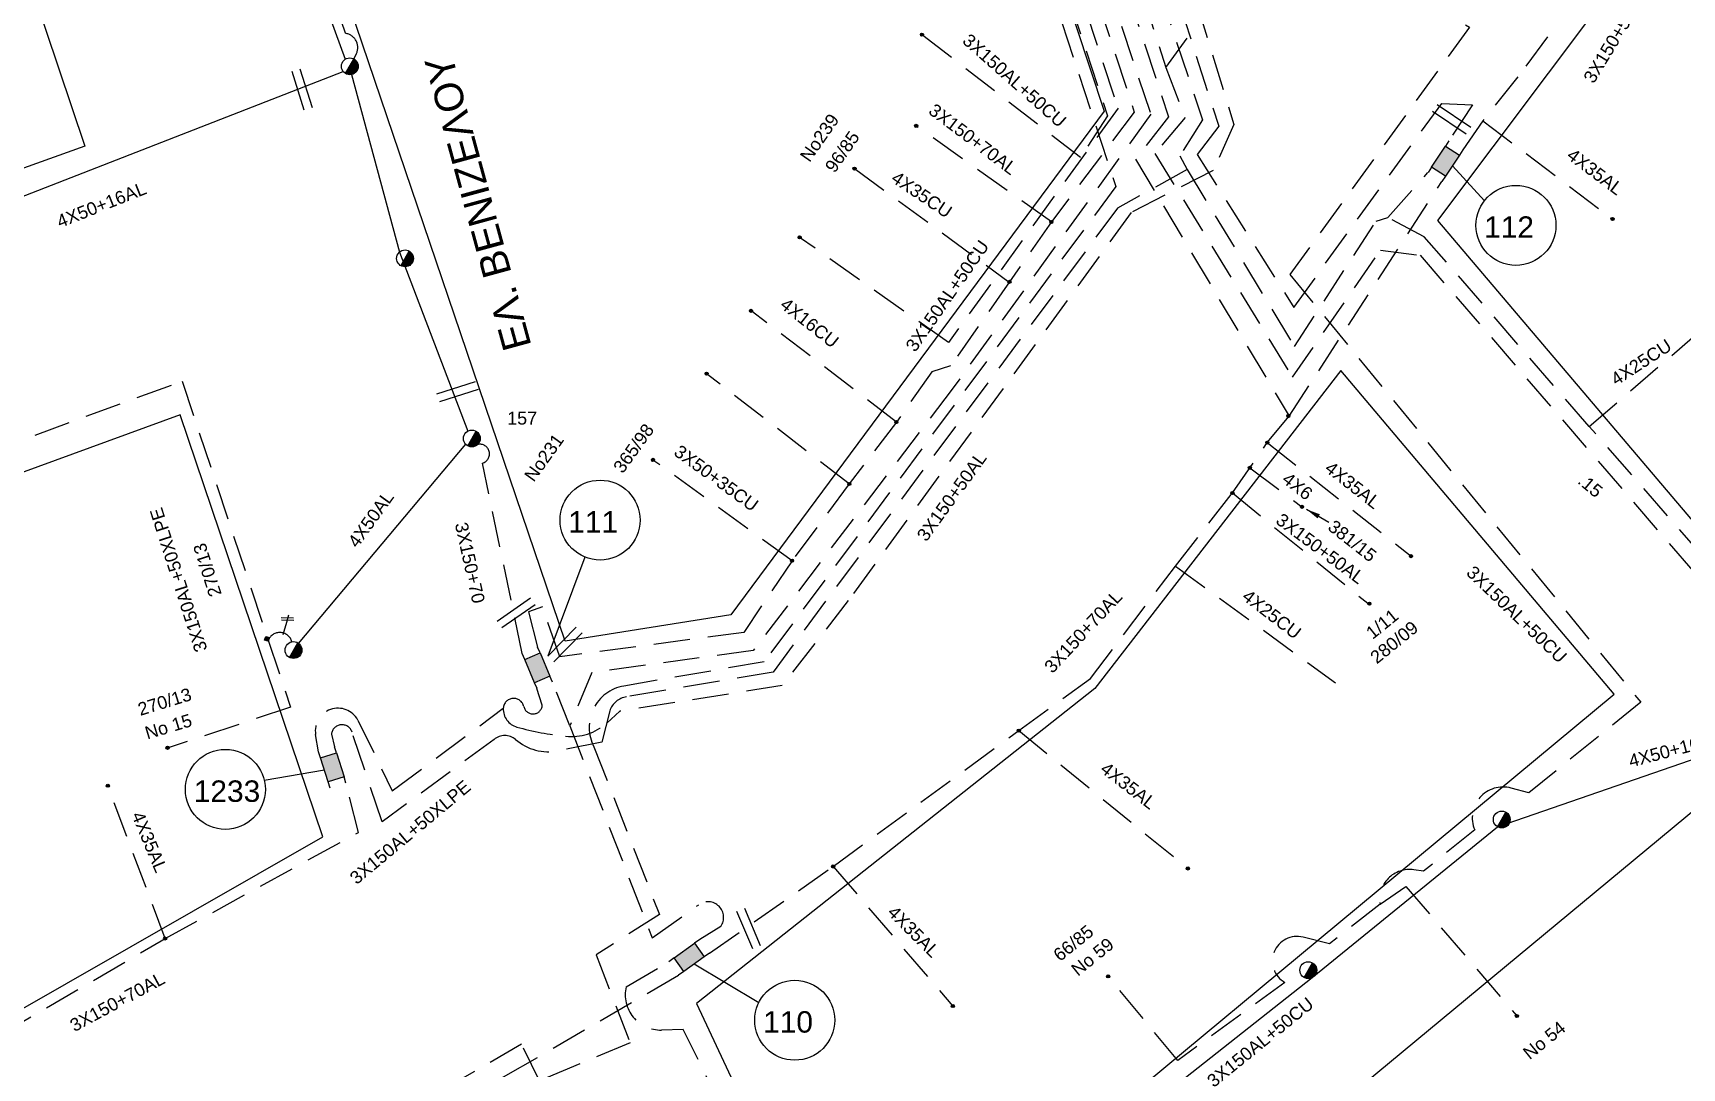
# Model space of a CAD drawing. Header units: millimetres. Extents: x 1080 to 2112, y 851 to 1323.
# Drawn here: x 1591.6 to 1707, y 959.4 to 1031.9 of the extents above; entities that cross this region are included whole.
import ezdxf
from ezdxf.enums import TextEntityAlignment as Align

# ---------------------------------------------------------------- set-up
doc = ezdxf.new("R2010")
doc.units = ezdxf.units.MM
doc.linetypes.add('DASHED', pattern=[19.05, 12.7, -6.35])
for name, color, linetype in [('Link Box 4 Διευθύνσεων', 7, 'Continuous'), ('Άγνωστα', 7, 'DASHED'), ('Γυμνά εναέρια ΧΤ (3Φ)   3x50+35CU', 7, 'Continuous'), ('Γυμνά εναέρια ΧΤ (3Φ)   4x16CU', 7, 'Continuous'), ('Γυμνά εναέρια ΧΤ (3Φ)   4x35AL', 7, 'Continuous'), ('Γυμνά εναέρια ΧΤ (3Φ)   4x35CU', 7, 'Continuous'), ('Γυμνά εναέρια ΧΤ (3Φ)   4x50AL', 7, 'Continuous'), ('Γυμνά εναέρια ΧΤ και ΦΟΠ (3Φ)   4x50+16AL', 7, 'Continuous'), ('Επιγραφές - Σχήματα', 7, 'Continuous'), ('Καλώδια ΧΤ   3x150+50AL', 7, 'DASHED'), ('Καλώδια ΧΤ   3x150+70AL', 7, 'DASHED'), ('Καλώδια ΧΤ   3x150AL+50CU', 7, 'DASHED'), ('Καλώδια ΧΤ   3x150AL+50XLPE', 7, 'DASHED'), ('Καλώδια ΧΤ   4x25CU', 7, 'DASHED'), ('Στύλος ΦΜ', 7, 'Continuous'), ('Στύλος ΦΜ @ 1', 7, 'Continuous'), ('Συνδέσεις', 7, 'Continuous'), ('Τομή', 7, 'Continuous'), ('Υπόβαθρο ΔΕΗ', 7, 'Continuous'), ('Υπόγεια Καλώδια Δικτύου ΧΤ   .10', 7, 'DASHED'), ('Υπόγεια Καλώδια Δικτύου ΧΤ   .15', 7, 'DASHED'), ('Υπόγεια καλώδια Παροχών ΧΤ   4x6', 7, 'DASHED')]:
    doc.layers.add(name, color=color, linetype=linetype)
doc.styles.add('ar', font='arial.ttf')
doc.styles.get("Standard").update_dxf_attribs({"font": 'arial.ttf'})
doc.linetypes.add('SYN_LINE', pattern='A,0.5,-0.0001,["/\\/\\/\\/",Standard,S=0.1,R=0,X=0,Y=-0.05],-0.25', length=0.7501)
doc.dimstyles.new('ISO-25', dxfattribs={"dimtxt": 2.5, "dimasz": 2.5, "dimexe": 1.25, "dimexo": 0.625, "dimtad": 1, "dimtxsty": 'Standard', "dimcen": 2.5, "dimadec": 0, "dimazin": 0, "dimtfac": 1, "dimtmove": 0, "dimatfit": 3, "dimfxl": 1, "dimarcsym": 0})

# ---------------------------------------------------------------- blocks, each defined once
blk = doc.blocks.new('ΥΠΑΡΧΩΝ ΤΣΙΜΕΝΤΕΝΙΟΣ ΣΤΥΛΟΣ')
at = {"layer": 'Στύλος ΦΜ'}
blk.add_hatch(color=7, dxfattribs=at).paths.add_polyline_path([(-1.29, -2.28, 0.574793), (2.62, 0, 0.268822), (1.3, 2.27)])
at = {"layer": 'Στύλος ΦΜ', "color": 7}
blk.add_line((-1.29, -2.28), (1.3, 2.27), dxfattribs=at)
blk.add_circle((0, 0), 2.62, dxfattribs=at)
at = {"layer": 'Στύλος ΦΜ', "flags": 4}
for tag, p in [('ΑΡΙΘΜΟΣ', (-4.68, 8.05)), ('ΤΥΠΟΣ', (-4.91, 3.03))]:
    blk.add_attdef(tag, p, '', height=4, dxfattribs=at)
blk = doc.blocks.new('LINK BOX 4 ΑΝΑΧΩΡΗΣΕΩΝ')
at = {"layer": 'Link Box 4 Διευθύνσεων', "ltscale": 40}
blk.add_hatch(color=256, dxfattribs=at).paths.add_polyline_path([(-3.54, 0), (-3.54, -4.67), (3.54, -4.67), (3.54, 0)])
for p, q in [((-3.54, 0), (-5.33, 0)), ((5.33, 0), (3.54, 0)), ((-3.54, -4.67), (-5.33, -4.67)), ((5.33, -4.67), (3.54, -4.67))]:
    blk.add_line(p, q, dxfattribs=at)
blk.add_lwpolyline([(-3.54, -4.67), (-3.54, 0), (3.54, 0), (3.54, -4.67)], close=True, dxfattribs=at)
blk = doc.blocks.new('ΤΟΜΗ')
at = {"layer": 'Τομή', "ltscale": 40}
for p, q in [((-5.68, 0), (5.68, 0)), ((5.68, -2.33), (-5.68, -2.33))]:
    blk.add_line(p, q, dxfattribs=at)
blk = doc.blocks.new('_ΣΥΝΔΕΣΗ')
at = {"layer": 'Συνδέσεις', "linetype": 'SYN_LINE', "ltscale": 40}
blk.add_hatch(color=256, dxfattribs=at).paths.add_polyline_path([(0.5, -0.01, 1), (-0.5, -0.01, 1)])
at = {"layer": 'Συνδέσεις'}
blk.add_circle((0, -0.01), 0.5, dxfattribs=at)
blk = doc.blocks.new('TSONTA XT1')
at = {"ltscale": 40}
h = blk.add_hatch(color=256, dxfattribs=at)
h.dxf.hatch_style = 1
h.paths.add_polyline_path([(595.96, 2487.66), (597.07, 2488.77), (595.96, 2489.87), (594.85, 2488.77)])
blk.add_lwpolyline([(594.85, 2488.77), (595.96, 2489.87), (597.07, 2488.77), (595.96, 2487.66)], close=True, dxfattribs=at)
blk = doc.blocks.new('τομή_')
at = {"layer": 'Επιγραφές - Σχήματα'}
for p, q in [((-1.29, -0.22), (0.13, 0.75)), ((-1.08, -0.46), (0.34, 0.51)), ((-0.66, 0.62), (-0.29, -0.37))]:
    blk.add_line(p, q, dxfattribs=at)

msp = doc.modelspace()

# ---------------------------------------------------------------- linework, layer by layer
at = {"layer": 'Άγνωστα', "color": 1, "ltscale": 0.2}
msp.add_lwpolyline([(1668.81, 1082.68), (1657.04, 1077.99), (1663.76, 1058.25), (1671.85, 1033.87), (1674.59, 1025.33), (1673.08, 1023.34), (1679.84, 1012.64), (1690.21, 1026.92), (1692.35, 1026.83), (1690.71, 1024.31)], dxfattribs=at)
at = {"layer": 'Άγνωστα', "color": 27, "ltscale": 0.2}
msp.add_lwpolyline([(1648.72, 1000.27), (1638.72, 1007.99)], dxfattribs=at)
at = {"layer": 'Άγνωστα', "color": 85, "ltscale": 0.2}
msp.add_lwpolyline([(1629.15, 983.34), (1634.92, 968.49), (1638.19, 970.81, -0.844957), (1639.72, 969.29), (1638.26, 968.36)], format="xyb", dxfattribs=at)
at = {"layer": 'Άγνωστα', "color": 62, "linetype": 'DASHED', "ltscale": 0.2}
msp.add_lwpolyline([(1685.89, 970.84), (1687.7, 972.09), (1695.47, 963.02)], dxfattribs=at)
at = {"layer": 'Άγνωστα', "color": 85, "linetype": 'DASHED', "ltscale": 0.2}
msp.add_lwpolyline([(1601.34, 945.9), (1609.64, 949.86), (1622.92, 957.85), (1624.68, 958.84), (1636.76, 965.87)], dxfattribs=at)
at = {"layer": 'Γυμνά εναέρια ΧΤ (3Φ)   3x50+35CU', "color": 27, "linetype": 'DASHED', "ltscale": 0.2}
msp.add_lwpolyline([(1644.71, 994.9), (1634.97, 1001.95)], dxfattribs=at)
at = {"layer": 'Γυμνά εναέρια ΧΤ (3Φ)   4x16CU', "color": 27, "linetype": 'DASHED', "ltscale": 0.2}
msp.add_lwpolyline([(1652.02, 1004.61), (1641.84, 1012.4)], dxfattribs=at)
at = {"layer": 'Γυμνά εναέρια ΧΤ (3Φ)   4x35AL', "color": 1, "linetype": 'DASHED', "ltscale": 0.2}
msp.add_lwpolyline([(1693.08, 1025.7), (1702.17, 1018.83)], dxfattribs=at)
at = {"layer": 'Γυμνά εναέρια ΧΤ (3Φ)   4x35AL', "color": 30, "linetype": 'DASHED', "ltscale": 0.2}
for points in [[(1677.99, 1003.17), (1688.06, 995.22)], [(1660.59, 983), (1672.43, 973.35)], [(1647.59, 973.49), (1655.97, 963.71)]]:
    msp.add_lwpolyline(points, dxfattribs=at)
at = {"layer": 'Γυμνά εναέρια ΧΤ (3Φ)   4x35AL', "color": 85, "linetype": 'DASHED', "ltscale": 0.2}
msp.add_lwpolyline([(1600.81, 968.44), (1596.8, 979.13)], dxfattribs=at)
at = {"layer": 'Γυμνά εναέρια ΧΤ (3Φ)   4x35CU', "color": 27, "linetype": 'DASHED', "ltscale": 0.2}
msp.add_lwpolyline([(1649.09, 1022.36), (1659.92, 1014.41)], dxfattribs=at)
at = {"layer": 'Γυμνά εναέρια ΧΤ (3Φ)   4x50AL', "color": 1, "linetype": 'Continuous', "ltscale": 0.2}
msp.add_lwpolyline([(1610.15, 989.11), (1621.87, 1003.05)], dxfattribs=at)
at = {"layer": 'Γυμνά εναέρια ΧΤ και ΦΟΠ (3Φ)   4x50+16AL', "color": 27, "linetype": 'Continuous', "ltscale": 0.2}
msp.add_lwpolyline([(1590.82, 1094.29), (1603.38, 1057.47), (1613.42, 1030.02)], dxfattribs=at)
at = {"layer": 'Γυμνά εναέρια ΧΤ και ΦΟΠ (3Φ)   4x50+16AL', "color": 154, "linetype": 'Continuous', "ltscale": 0.2}
msp.add_lwpolyline([(1514.97, 993.73), (1532.47, 999.88), (1555.53, 1008.01), (1580.12, 1016.24), (1613.28, 1029.16)], dxfattribs=at)
at = {"layer": 'Γυμνά εναέρια ΧΤ και ΦΟΠ (3Φ)   4x50+16AL', "color": 85, "linetype": 'Continuous', "ltscale": 0.2}
msp.add_lwpolyline([(1613.87, 1028.95), (1617.22, 1016.51), (1622.01, 1003.97)], dxfattribs=at)
at = {"layer": 'Γυμνά εναέρια ΧΤ και ΦΟΠ (3Φ)   4x50+16AL', "color": 173, "linetype": 'Continuous', "ltscale": 0.2}
msp.add_lwpolyline([(1667.83, 955.21), (1681.14, 965.7), (1694.12, 976.26), (1717.21, 984.24)], dxfattribs=at)
at = {"layer": 'Επιγραφές - Σχήματα', "ltscale": 0.2}
for points in [[(1693.2, 1020.11), (1690.95, 1022.56)], [(1630.2, 995.15), (1627.61, 988.21)], [(1607.75, 979.53), (1611.96, 980.25)], [(1642.38, 963.93), (1637.85, 966.64)]]:
    msp.add_lwpolyline(points, dxfattribs=at)
for centre in [(1695.4, 1018.38), (1631.27, 997.74), (1605.03, 978.88), (1644.9, 962.72)]:
    msp.add_circle(centre, 2.8, dxfattribs=at)
at = {"layer": 'Καλώδια ΧΤ   3x150+50AL', "color": 5, "linetype": 'DASHED', "ltscale": 0.2}
msp.add_lwpolyline([(1672.95, 1071.29), (1652.87, 1065.15), (1667.39, 1021.11), (1642.77, 987.82), (1632.93, 986.12, 0.509216), (1630.84, 981.87), (1635.42, 970.13), (1631, 967.29), (1633.37, 961.13), (1627.02, 958.48), (1625.77, 961.03), (1614.3, 954.46), (1622.57, 935.45)], format="xyb", dxfattribs=at)
at = {"layer": 'Καλώδια ΧΤ   3x150+50AL', "color": 1, "linetype": 'DASHED', "ltscale": 0.2}
msp.add_lwpolyline([(1718.07, 1058.67), (1715.85, 1055.69), (1711.84, 1050.2), (1707.23, 1044.36), (1704.45, 1040.74), (1695.54, 1028.78), (1693.08, 1025.7), (1691.68, 1023.67)], dxfattribs=at)
at = {"layer": 'Καλώδια ΧΤ   3x150+50AL', "color": 6, "linetype": 'DASHED', "ltscale": 0.2}
msp.add_lwpolyline([(1730.22, 995.22), (1728.69, 997.05), (1716.07, 986.58), (1700.54, 1004.3), (1688.98, 1017.59), (1686.44, 1018.93), (1689.24, 1022.09)], dxfattribs=at)
at = {"layer": 'Καλώδια ΧΤ   3x150+50AL', "color": 30, "linetype": 'DASHED', "ltscale": 0.2}
msp.add_lwpolyline([(1675.55, 999.64), (1685.03, 991.92)], dxfattribs=at)
at = {"layer": 'Καλώδια ΧΤ   3x150+50AL', "color": 1, "ltscale": 0.2}
msp.add_lwpolyline([(1611.56, 981.52), (1611.35, 982.72, -0.848196), (1614.3, 983.74), (1616.72, 978.79), (1624.49, 984.56)], format="xyb", dxfattribs=at)
at = {"layer": 'Καλώδια ΧΤ   3x150+70AL', "color": 85, "ltscale": 0.2}
msp.add_lwpolyline([(1614.03, 1030.03), (1614.21, 1030.41, 0.499915), (1613.44, 1031.83), (1610.63, 1040.08), (1609.76, 1042.72), (1622.43, 1046.91)], format="xyb", dxfattribs=at)
at = {"layer": 'Καλώδια ΧΤ   3x150+70AL', "color": 27, "ltscale": 0.2}
msp.add_lwpolyline([(1662.87, 1018.62), (1653.4, 1025.35)], dxfattribs=at)
at = {"layer": 'Καλώδια ΧΤ   3x150+70AL', "color": 30, "linetype": 'DASHED', "ltscale": 0.2}
msp.add_lwpolyline([(1638.93, 967.41), (1647.59, 973.49), (1660.59, 983), (1665.61, 986.66), (1671.57, 994.52), (1675.55, 999.64), (1677.99, 1003.17), (1679.52, 1005.01), (1690.22, 1021.45)], dxfattribs=at)
at = {"layer": 'Καλώδια ΧΤ   3x150+70AL', "color": 1, "ltscale": 0.2}
msp.add_lwpolyline([(1625.82, 988.4), (1623.03, 1001.73, 0.964746), (1622.71, 1003.04)], format="xyb", dxfattribs=at)
at = {"layer": 'Καλώδια ΧΤ   3x150+70AL', "color": 85, "ltscale": 0.2}
msp.add_lwpolyline([(1568.65, 949.1), (1572.33, 951.88), (1579.24, 956.01), (1589.2, 961.67), (1600.81, 968.44), (1614.35, 975.87), (1613.48, 979.33)], dxfattribs=at)
at = {"layer": 'Καλώδια ΧΤ   3x150AL+50CU', "color": 27, "ltscale": 0.2}
msp.add_lwpolyline([(1668.02, 1085.51), (1650.8, 1079.92), (1663.77, 1041.26), (1668.67, 1026.32), (1662.87, 1018.62), (1659.94, 1014.43), (1655.81, 1008.54), (1654.49, 1008.12), (1652.02, 1004.61), (1648.72, 1000.27), (1644.71, 994.9), (1641.33, 989.88), (1628.45, 988.16), (1627.23, 991.67), (1626.26, 991.31), (1626.89, 988.85)], dxfattribs=at)
at = {"layer": 'Καλώδια ΧΤ   3x150AL+50CU', "color": 2, "ltscale": 0.2}
msp.add_lwpolyline([(1667.7, 1086.02), (1649.66, 1080.41), (1667.54, 1026.59), (1655.66, 1010.18), (1645.24, 1017.54)], dxfattribs=at)
at = {"layer": 'Καλώδια ΧΤ   3x150AL+50CU', "color": 85, "ltscale": 0.2}
msp.add_lwpolyline([(1668.06, 1084.92), (1652.12, 1079.33), (1669.83, 1026.16), (1655.93, 1006.9), (1641.99, 988.61), (1630.69, 987.06), (1629.15, 983.34), (1627.93, 986.4)], dxfattribs=at)
at = {"layer": 'Καλώδια ΧΤ   3x150AL+50CU', "color": 30, "ltscale": 0.2}
msp.add_lwpolyline([(1668.26, 1084.33), (1653.42, 1079.01), (1665.83, 1041.96), (1671.07, 1025.99), (1668.77, 1023.01), (1679.52, 1005.01)], dxfattribs=at)
at = {"layer": 'Καλώδια ΧΤ   3x150AL+50CU', "color": 173, "ltscale": 0.2}
for points in [[(1668.45, 1083.77), (1654.6, 1078.6), (1666.93, 1041.79), (1670.89, 1029.43), (1685.28, 1049.17), (1685.98, 1048.7), (1684.35, 1045.65)], [(1672.57, 1072.43), (1653.39, 1066.78), (1666.81, 1026.05), (1664.91, 1023.13), (1653.8, 1031.74)]]:
    msp.add_lwpolyline(points, dxfattribs=at)
at = {"layer": 'Καλώδια ΧΤ   3x150AL+50CU', "color": 6, "ltscale": 0.2}
msp.add_lwpolyline([(1668.64, 1083.19), (1655.86, 1078.16), (1673.46, 1025.78), (1671.87, 1023.25), (1672.38, 1022.3), (1679.89, 1009.89), (1685.61, 1018.68), (1686.44, 1018.93)], dxfattribs=at)
at = {"layer": 'Καλώδια ΧΤ   3x150AL+50CU', "color": 62, "linetype": 'DASHED', "ltscale": 0.2}
msp.add_lwpolyline([(1673.15, 1070.7), (1664.34, 1067.82), (1670.42, 1050.13), (1670.57, 1048.5, 0.088717), (1671.36, 1045.64, 0.349005), (1672.76, 1044.96), (1692.16, 1032.25), (1679.58, 1014.95), (1704.14, 984.99), (1696.3, 978.64), (1695.07, 978.97, 0.629446), (1692.52, 976.05), (1688.93, 973.15), (1688.26, 973.25, 0.508424), (1685.89, 970.84), (1682.34, 968.07), (1680.5, 968.53, 0.876223), (1679.23, 965.36), (1671.72, 959.9), (1666.85, 965.79)], format="xyb", dxfattribs=at)
at = {"layer": 'Καλώδια ΧΤ   3x150AL+50XLPE', "color": 1, "ltscale": 0.2}
msp.add_lwpolyline([(1671.85, 1033.87), (1673.04, 1033.97), (1675.65, 1025.45), (1674.21, 1022.23), (1668.47, 1019.28), (1648.65, 992.11), (1644.02, 986.15), (1632.66, 984.36), (1631.73, 983.53, -0.211076), (1628.85, 982.6, -0.041286), (1625.45, 983.25, -0.349221), (1624.49, 984.56, -0.881517), (1625.93, 984.68, 0.873379), (1627.22, 984.78), (1626.85, 985.94)], format="xyb", dxfattribs=at)
at = {"layer": 'Καλώδια ΧΤ   3x150AL+50XLPE', "color": 133, "linetype": 'DASHED', "ltscale": 0.2}
msp.add_lwpolyline([(1554.53, 1031.23), (1551.52, 1030.35), (1558.37, 1007.09), (1558.94, 1007.28), (1563.09, 993.21), (1602, 1007.47), (1609.59, 984.64), (1601.09, 981.81)], dxfattribs=at)
at = {"layer": 'Καλώδια ΧΤ   3x150AL+50XLPE', "color": 6, "ltscale": 0.2}
msp.add_lwpolyline([(1672.38, 1022.3), (1667.51, 1019.59), (1643.38, 987.1), (1633.12, 985.37, 0.271338), (1631.94, 984.38), (1631.4, 982.19), (1628.34, 981.58, -0.231463), (1625.34, 982.38, 0.373334), (1623.85, 982.38), (1616, 976.61), (1613.9, 982.9, 0.801193), (1612.45, 982.75), (1612.67, 981.87)], format="xyb", dxfattribs=at)
at = {"layer": 'Καλώδια ΧΤ   3x150AL+50XLPE', "color": 133, "linetype": 'DASHED', "ltscale": 0.2}
msp.add_arc((1608.84, 988.98), 0.886, 15.9841, 151.184, dxfattribs=at)
at = {"layer": 'Καλώδια ΧΤ   4x25CU', "color": 6, "linetype": 'DASHED', "ltscale": 0.2}
msp.add_lwpolyline([(1700.54, 1004.3), (1707.76, 1010.53)], dxfattribs=at)
at = {"layer": 'Καλώδια ΧΤ   4x25CU', "color": 30, "linetype": 'DASHED', "ltscale": 0.2}
msp.add_lwpolyline([(1671.57, 994.52), (1682.76, 986.34)], dxfattribs=at)
at = {"layer": 'Υπόβαθρο ΔΕΗ'}
for points in [[(1644.97, 1091.69), (1666.56, 1026.37), (1640.43, 991.11), (1628.83, 989.26), (1612.04, 1038.72), (1599.12, 1076.37)], [(1579.61, 1070.19), (1595.18, 1023.93), (1558.34, 1010.71), (1544.11, 1058.51)], [(1648.7, 941.06), (1702.29, 985.55), (1683.14, 1008.22), (1665.91, 985.95), (1638.01, 963.9)], [(1601.87, 1005.12), (1521.85, 975.89), (1535.18, 937.07), (1539.87, 934.39), (1611.86, 975.56)], [(1662.14, 914.16), (1736.86, 944.61), (1709.07, 978.41), (1653.25, 932.13)]]:
    msp.add_lwpolyline(points, close=True, dxfattribs=at)
msp.add_lwpolyline([(1745, 1091.93), (1781.66, 1043.49), (1746.23, 1018.3), (1711.6, 993.21), (1689.94, 1018.72), (1728.68, 1070.33), (1745, 1091.93)], dxfattribs=at)
at = {"layer": 'Υπόβαθρο ΔΕΗ', "linetype": 'DASHED', "ltscale": 0.2}
msp.add_lwpolyline([(1609.31, 990.57), (1609.06, 989.7)], dxfattribs=at)
at = {"layer": 'Υπόγεια Καλώδια Δικτύου ΧΤ   .10', "color": 2, "ltscale": 0.2}
msp.add_lwpolyline([(1659.88, 915.22), (1648.28, 939.47), (1637.09, 962.07), (1635.57, 962.03, -0.488535), (1633.09, 965.06), (1636.09, 966.82)], format="xyb", dxfattribs=at)
at = {"layer": 'Υπόγεια Καλώδια Δικτύου ΧΤ   .15', "color": 173, "ltscale": 0.2}
msp.add_lwpolyline([(1670.89, 1029.43), (1672.23, 1025.94), (1670.12, 1023.41), (1679.76, 1007.74), (1685.92, 1016.65), (1688.7, 1016.29), (1715.37, 985.41), (1715.15, 984.15, 0.125047), (1715.23, 983.06, 0.415895), (1716.85, 982.27, -0.267348), (1718.06, 982.03), (1732.87, 965.27), (1734.06, 964.71)], format="xyb", dxfattribs=at)
at = {"layer": 'Υπόγεια καλώδια Παροχών ΧΤ   4x6', "color": 30, "linetype": 'DASHED', "ltscale": 0.2}
msp.add_lwpolyline([(1676.77, 1001.4), (1680.42, 998.67)], dxfattribs=at)

# ---------------------------------------------------------------- block references
at = {"layer": 'Link Box 4 Διευθύνσεων'}
for p, xscale, yscale, zscale, rotation in [((1689.98, 1023.2), 0.2500000000000636, 0.2500000000000636, 0.2500000000000636, 56.55014800085585), ((1627.41, 987.62), 0.2499999999999925, 0.2499999999999925, 0.2499999999999925, 292.8529285218683), ((1613.07, 980.6), 0.2499999999999276, 0.2499999999999276, 0.2499999999999276, 287.6658680676437), ((1637.17, 967.59), 0.2499999999999725, 0.2499999999999725, 0.2499999999999725, 35.43765530451443)]:
    msp.add_blockref('LINK BOX 4 ΑΝΑΧΩΡΗΣΕΩΝ', p, dxfattribs=dict(at, xscale=xscale, yscale=yscale, zscale=zscale, rotation=rotation))
at = {"layer": 'Επιγραφές - Σχήματα', "xscale": 0.5, "yscale": 0.5, "zscale": 0.5, "rotation": 323.6718328336283}
msp.add_blockref('τομή_', (1609.53, 990.63), dxfattribs=at)
at = {"layer": 'Στύλος ΦΜ @ 1', "ltscale": 40, "xscale": 0.225, "yscale": 0.225, "zscale": 0.225}
for p in [(1613.74, 1029.52), (1617.61, 1016.07), (1609.8, 988.64), (1694.41, 976.77), (1680.86, 966.22)]:
    msp.add_blockref('ΥΠΑΡΧΩΝ ΤΣΙΜΕΝΤΕΝΙΟΣ ΣΤΥΛΟΣ', p, dxfattribs=at)
at = {"layer": 'Στύλος ΦΜ @ 1', "ltscale": 40}
ref = msp.add_blockref('ΥΠΑΡΧΩΝ ΤΣΙΜΕΝΤΕΝΙΟΣ ΣΤΥΛΟΣ', (1622.29, 1003.46), dxfattribs=dict(at, xscale=0.225, yscale=0.225, zscale=0.225))
ref.add_attrib('ΤΥΠΟΣ', '157', (1624.76, 1004.43), dxfattribs={"layer": 'Στύλος ΦΜ', "height": 0.9, "flags": 4})
at = {"layer": 'Συνδέσεις', "xscale": 0.2211072174658995, "yscale": 0.2211072174658995, "zscale": 0.2211072174658995}
for p in [(1653.81, 1031.74), (1653.4, 1025.35), (1649.09, 1022.36), (1662.87, 1018.62), (1702.17, 1018.83), (1645.24, 1017.54), (1659.94, 1014.43), (1641.84, 1012.4), (1638.73, 1008), (1652.02, 1004.61), (1679.47, 1005.04), (1677.99, 1003.17), (1634.97, 1001.96), (1676.77, 1001.4), (1648.72, 1000.27), (1675.55, 999.64), (1680.42, 998.67), (1644.71, 994.9), (1688.06, 995.22), (1685.14, 991.89), (1660.59, 983), (1600.98, 981.8), (1596.8, 979.14), (1647.59, 973.49), (1672.43, 973.35), (1600.81, 968.44), (1666.85, 965.79), (1655.97, 963.71), (1695.47, 963.02)]:
    msp.add_blockref('_ΣΥΝΔΕΣΗ', p, dxfattribs=at)
at = {"layer": 'Συνδέσεις', "xscale": 0.1716210230550333, "yscale": 0.1716210230550333, "zscale": 0.1716210230550333, "rotation": 28.22531168653937}
msp.add_blockref('TSONTA XT1', (1719.83, 564.72), dxfattribs=at)
at = {"layer": 'Τομή'}
for p, xscale, yscale, zscale, rotation in [((1610.68, 1027.98), 0.2499999999999246, 0.2499999999999246, 0.2499999999999246, 287.6282886200325), ((1691.07, 1026.05), 0.2500000000000184, 0.2500000000000184, 0.2500000000000184, 325.8655693955454), ((1621.2, 1007.01), 0.2499999999999967, 0.2499999999999967, 0.2499999999999967, 17.78012624604178), ((1625.22, 991.48), 0.2500000000000329, 0.2500000000000329, 0.2500000000000329, 34.75224366472685), ((1628.6, 989.23), 0.2499999999999646, 0.2499999999999646, 0.2499999999999646, 45.88220636677202), ((1641.93, 969.25), 0.2499999999999584, 0.2499999999999584, 0.2499999999999584, 293.2183602051787)]:
    msp.add_blockref('ΤΟΜΗ', p, dxfattribs=dict(at, xscale=xscale, yscale=yscale, zscale=zscale, rotation=rotation))

# ---------------------------------------------------------------- texts
at = {"layer": 'Γυμνά εναέρια ΧΤ (3Φ)   3x50+35CU', "ltscale": 0.2}
for s, rotation, p in [('3X50+35CU', 323.8523, (1639.41, 1000.68)), ('3X150+70', 282.5904, (1622.16, 994.75))]:
    msp.add_text(s, height=0.9, rotation=rotation, dxfattribs=at).set_placement(p, align=Align.MIDDLE)
at = {"layer": 'Γυμνά εναέρια ΧΤ (3Φ)   4x16CU', "ltscale": 0.2}
msp.add_text('4X16CU', height=0.9, rotation=321.6473, dxfattribs=at).set_placement((1645.94, 1011.56), align=Align.MIDDLE)
at = {"layer": 'Γυμνά εναέρια ΧΤ (3Φ)   4x35AL', "ltscale": 0.2}
for s, rotation, p in [('4X35AL', 323.0913, (1700.95, 1022.14)), ('4X35AL', 321.9013, (1683.98, 1000.2)), ('4X6', 321.9013, (1680.11, 1000.12)), ('381/15', 321.9013, (1683.96, 996.3)), ('Νο 15', 16.7385, (1601.04, 983.28)), ('4X35AL', 322.3104, (1668.27, 979.15)), ('4X35AL', 292.7, (1599.72, 975.2)), ('4X35AL', 315.0272, (1653.23, 968.93))]:
    msp.add_text(s, height=0.9, rotation=rotation, dxfattribs=at).set_placement(p, align=Align.MIDDLE)
at = {"layer": 'Γυμνά εναέρια ΧΤ (3Φ)   4x35CU', "ltscale": 0.2}
msp.add_text('4X35CU', height=0.9, rotation=326.0662, dxfattribs=at).set_placement((1653.8, 1020.54), align=Align.MIDDLE)
at = {"layer": 'Γυμνά εναέρια ΧΤ (3Φ)   4x50AL', "ltscale": 0.2}
for s, p in [('No231', (1627.34, 1002.12)), ('365/98', (1633.6, 1002.78)), ('4X50AL', (1615.21, 997.81))]:
    msp.add_text(s, height=0.9, rotation=54.2468, dxfattribs=at).set_placement(p, align=Align.MIDDLE)
at = {"layer": 'Γυμνά εναέρια ΧΤ και ΦΟΠ (3Φ)   4x50+16AL', "ltscale": 0.2}
for rotation, p in [(21.6193, (1596.35, 1019.82)), (14.7696, (1706.52, 981.69))]:
    msp.add_text('4X50+16AL', height=0.9, rotation=rotation, dxfattribs=at).set_placement(p, align=Align.MIDDLE)
at = {"layer": 'Επιγραφές - Σχήματα', "ltscale": 0.2, "insert": (1624.55, 1009.42), "char_height": 2, "width": 25.9845, "attachment_point": 1, "rotation": 105.2757, "style": 'ar'}
msp.add_mtext('ΕΛ. ΒΕΝΙΖΕΛΟΥ', dxfattribs=at)
at = {"layer": 'Επιγραφές - Σχήματα', "ltscale": 0.2, "char_height": 2, "width": 12.0832, "attachment_point": 1, "style": 'ar'}
for s, insert in [('{\\H0.75x;112}', (1693.17, 1019.01)), ('{\\H0.75x;111}', (1629.04, 998.37)), ('{\\H0.75x;1233}', (1602.81, 979.51)), ('{\\H0.75x;110}', (1642.68, 963.35))]:
    msp.add_mtext(s, dxfattribs=dict(at, insert=insert))
at = {"layer": 'Καλώδια ΧΤ   3x150+50AL', "ltscale": 0.2}
for rotation, p in [(58.6717, (1702.36, 1031.61)), (54.1212, (1655.89, 999.4)), (323.3364, (1681.71, 995.75))]:
    msp.add_text('3X150+50AL', height=0.9, rotation=rotation, dxfattribs=at).set_placement(p, align=Align.MIDDLE)
at = {"layer": 'Καλώδια ΧΤ   3x150+70AL', "ltscale": 0.2}
for rotation, p in [(322.922, (1657.38, 1024.42)), (47.2186, (1665.1, 989.94)), (28.3899, (1597.46, 964.01))]:
    msp.add_text('3X150+70AL', height=0.9, rotation=rotation, dxfattribs=at).set_placement(p, align=Align.MIDDLE)
at = {"layer": 'Καλώδια ΧΤ   3x150AL+50CU', "ltscale": 0.2}
for s, rotation, p in [('3X150AL+50CU', 318.5718, (1660.29, 1028.53)), ('No239', 55.0991, (1646.63, 1024.52)), ('96/85', 55.0991, (1648.21, 1023.55)), ('3X150AL+50CU', 55.0991, (1655.58, 1013.45)), ('3X150AL+50CU', 316.0881, (1695.46, 991.14)), ('1/11', 38.9644, (1686.02, 990.48)), ('280/09', 38.9644, (1686.86, 989.2)), ('66/85', 38.9644, (1664.4, 968.14)), ('Νο 59', 38.9644, (1665.75, 967.16)), ('3X150AL+50CU', 38.9644, (1677.5, 961.18)), ('Νο 54', 38.9644, (1697.39, 961.31))]:
    msp.add_text(s, height=0.9, rotation=rotation, dxfattribs=at).set_placement(p, align=Align.MIDDLE)
at = {"layer": 'Καλώδια ΧΤ   3x150AL+50XLPE', "ltscale": 0.2}
for s, rotation, p in [('3X150AL+50XLPE', 107.7559, (1601.75, 993.55)), ('270/13', 107.7559, (1603.75, 994.24)), ('270/13', 17.1428, (1600.77, 985.04)), ('3X150AL+50XLPE', 39.8193, (1617.97, 975.89))]:
    msp.add_text(s, height=0.9, rotation=rotation, dxfattribs=at).set_placement(p, align=Align.MIDDLE)
at = {"layer": 'Καλώδια ΧΤ   4x25CU', "ltscale": 0.2}
for rotation, p in [(33.1536, (1704.17, 1008.8)), (322.4124, (1678.31, 991.15))]:
    msp.add_text('4X25CU', height=0.9, rotation=rotation, dxfattribs=at).set_placement(p, align=Align.MIDDLE)
at = {"layer": 'Υπόγεια Καλώδια Δικτύου ΧΤ   .15', "ltscale": 0.2}
msp.add_text('.15', height=0.9, rotation=320.0904, dxfattribs=at).set_placement((1700.61, 1000.15), align=Align.MIDDLE)

# ---------------------------------------------------------------- leaders
at = {"layer": 'Επιγραφές - Σχήματα', "ltscale": 40}
msp.add_leader([(1680.73, 998.5), (1682.29, 997.6)], dimstyle='ISO-25', override={"dimasz": 1, "dimtad": 0}, dxfattribs=at)

doc.saveas('drawing.dxf')
